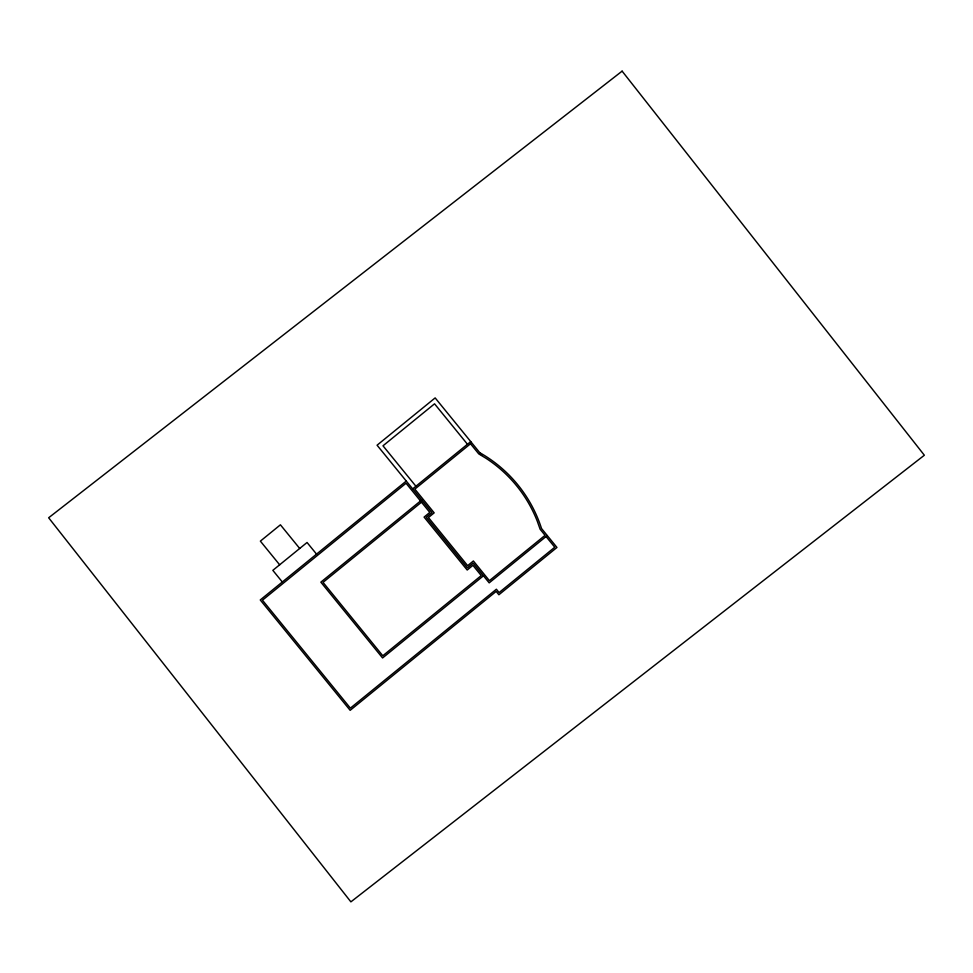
<?xml version="1.0" encoding="UTF-8"?>
<svg xmlns="http://www.w3.org/2000/svg" width="973" height="973" viewBox="0 0 973 973"><rect width="100%" height="100%" fill="white"/><g stroke="black" fill="none" stroke-linecap="round" stroke-linejoin="round"><path stroke-width="1.46" d="M406.276 481.051L260.265 599.964L350.158 710.326L496.157 591.414L498.881 594.758L556.957 547.458L541.523 528.509A134.201 134.201 0 0 0 479.786 452.7M412.661 488.896L470.737 441.596M421.71 500L320.847 582.158L382.584 657.955L483.447 575.809M547.264 535.551L489.188 582.851L473.158 563.172L467.417 567.843L426.259 517.308L432 512.637L377.074 445.208L435.15 397.908L481.684 455.036M546.06 536.537L554.768 547.227L499.1 592.569L496.388 589.237L350.377 708.149L262.455 600.195L406.045 483.24L420.506 500.986M467.478 444.26L434.542 403.819L382.997 445.804L415.921 486.245M316.553 554.136L307.054 542.484L272.841 570.348L282.328 582M299.696 548.468L280.419 524.812L260.375 541.134L279.652 564.802M470.506 443.785L414.839 489.115L434.177 512.856L428.436 517.539L467.636 565.666L473.377 560.983L489.407 580.674L545.075 535.332L540.149 529.276L537.278 521.212A132.644 132.644 0 0 0 486.062 458.332L478.752 453.892L470.506 443.785M421.479 502.19L323.024 582.377L382.803 655.778L481.258 575.578L472.927 565.349L467.198 570.02L424.082 517.089L429.811 512.418L421.479 502.19M622.112 71.138L48.65 517.77L350.888 901.862L924.35 455.23L622.112 71.138"/></g></svg>
